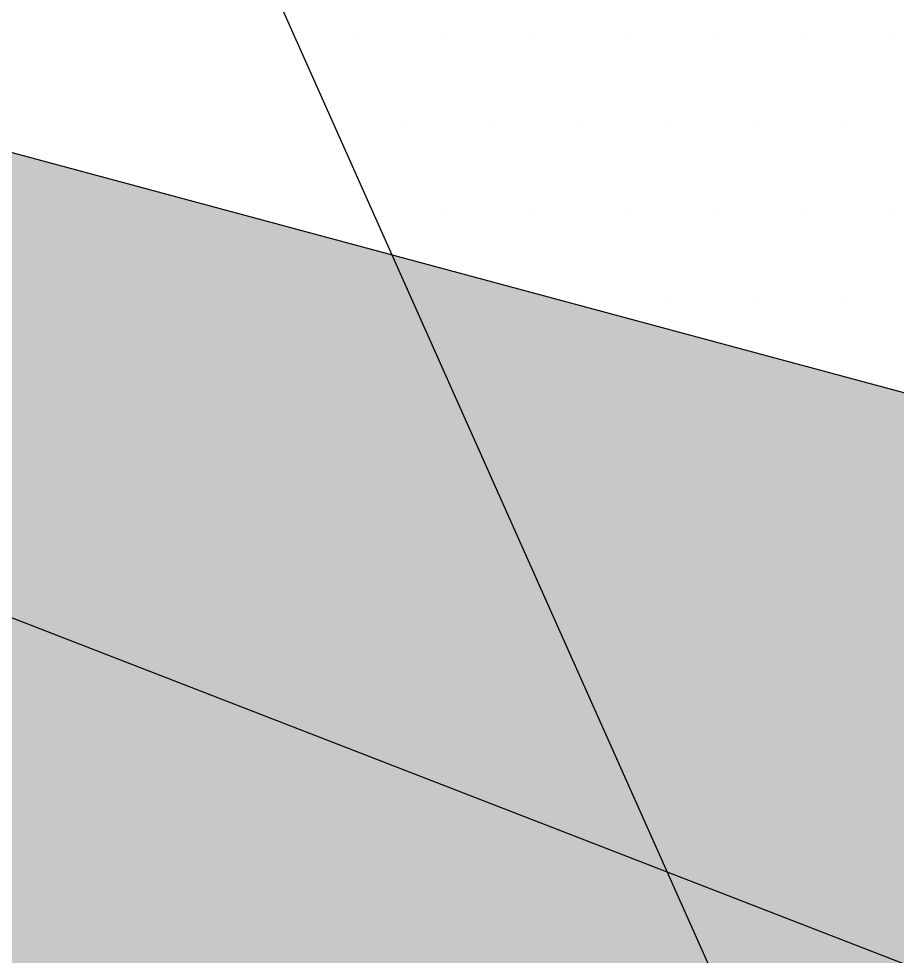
# Paper-space layout 'Layout1' of a CAD drawing. Extents: x -43 to 2298, y -18 to 768.
# Drawn here: x 1412.23 to 1413.14, y 77.361 to 78.332 of the extents above; entities that cross this region are included whole.
import ezdxf

# ---------------------------------------------------------------- set-up
doc = ezdxf.new("R2010")
doc.units = 0
doc.header["$LTSCALE"] = 2
doc.linetypes.add('CACHEX2', pattern=[0.75, 0.5, -0.25])
doc.layers.add('CARTOUCHE', color=7, linetype='Continuous')
doc.layers.add('LOGO', color=7, linetype='Continuous')

# ---------------------------------------------------------------- blocks, each defined once
blk = doc.blocks.new('A$C715108E3')
at = {"layer": 'LOGO', "color": 131}
for p, q in [((-20.2232, -6.72588), (-20.2232, -6.72588)), ((-20.15704, -6.72588), (-20.15704, -6.72588)), ((-20.06521, -6.72588), (-20.06521, -6.72588)), ((-19.97375, -6.72588), (-19.97375, -6.72588)), ((-19.88192, -6.72588), (-19.88192, -6.72588)), ((-19.7899, -6.72588), (-19.7899, -6.72588)), ((-19.69788, -6.72588), (-19.69788, -6.72588)), ((-19.60679, -6.72588), (-19.60679, -6.72588)), ((-20.18196, -6.81809), (-20.18196, -6.81809)), ((-20.11112, -6.81809), (-20.11112, -6.81809)), ((-20.01948, -6.81809), (-20.01948, -6.81809)), ((-19.92746, -6.81809), (-19.92746, -6.81809)), ((-19.83544, -6.81809), (-19.83544, -6.81809)), ((-19.74417, -6.81809), (-19.74417, -6.81809)), ((-19.65215, -6.81809), (-19.65215, -6.81809)), ((-20.14111, -6.90955), (-20.14111, -6.90955)), ((-20.06521, -6.90955), (-20.06521, -6.90955)), ((-19.97375, -6.90955), (-19.97375, -6.90955)), ((-19.88192, -6.90955), (-19.88192, -6.90955)), ((-19.7899, -6.90955), (-19.7899, -6.90955)), ((-19.69788, -6.90955), (-19.69788, -6.90955)), ((-19.60679, -6.90955), (-19.60679, -6.90955)), ((-20.10044, -7.00194), (-20.10044, -7.00194)), ((-20.01948, -7.00194), (-20.01948, -7.00194)), ((-19.92746, -7.00194), (-19.92746, -7.00194)), ((-19.83544, -7.00194), (-19.83544, -7.00194)), ((-19.74417, -7.00194), (-19.74417, -7.00194)), ((-19.65215, -7.00194), (-19.65215, -7.00194)), ((-20.05958, -7.09321), (-20.05958, -7.09321)), ((-19.97375, -7.09321), (-19.97375, -7.09321)), ((-19.88192, -7.09321), (-19.88192, -7.09321)), ((-19.7899, -7.09321), (-19.7899, -7.09321)), ((-19.69788, -7.09321), (-19.69788, -7.09321)), ((-19.60679, -7.09321), (-19.60679, -7.09321)), ((-20.01873, -7.18486), (-20.01873, -7.18486)), ((-19.92746, -7.18486), (-19.92746, -7.18486)), ((-19.83544, -7.18486), (-19.83544, -7.18486)), ((-19.74417, -7.18486), (-19.74417, -7.18486)), ((-19.65215, -7.18486), (-19.65215, -7.18486)), ((-19.9775, -7.27725), (-19.9775, -7.27725)), ((-19.97375, -7.27725), (-19.97375, -7.27725)), ((-19.88192, -7.27725), (-19.88192, -7.27725)), ((-19.7899, -7.27725), (-19.7899, -7.27725)), ((-19.69788, -7.27725), (-19.69788, -7.27725)), ((-19.60679, -7.27725), (-19.60679, -7.27725)), ((-19.93664, -7.36834), (-19.93664, -7.36834)), ((-19.92746, -7.36834), (-19.92746, -7.36834)), ((-19.83544, -7.36834), (-19.83544, -7.36834)), ((-19.74417, -7.36834), (-19.74417, -7.36834)), ((-19.65215, -7.36834), (-19.65215, -7.36834)), ((-19.89597, -7.45998), (-19.89597, -7.45998)), ((-19.88192, -7.45998), (-19.88192, -7.45998)), ((-19.7899, -7.45998), (-19.7899, -7.45998)), ((-19.69788, -7.45998), (-19.69788, -7.45998)), ((-19.60679, -7.45998), (-19.60679, -7.45998)), ((-19.85512, -7.55238), (-19.85512, -7.55238)), ((-19.83544, -7.55238), (-19.83544, -7.55238)), ((-19.74417, -7.55238), (-19.74417, -7.55238)), ((-19.65215, -7.55238), (-19.65215, -7.55238)), ((-19.81445, -7.64365), (-19.81445, -7.64365)), ((-19.7899, -7.64365), (-19.7899, -7.64365)), ((-19.69788, -7.64365), (-19.69788, -7.64365)), ((-19.60679, -7.64365), (-19.60679, -7.64365))]:
    blk.add_line(p, q, dxfattribs=at)
blk.add_lwpolyline([(-20.33583, -5.37051), (-20.52437, -6.04932), (-18.82678, -9.85812), (-21.75905, -9.54908), (-21.84713, -10.1027), (-21.90973, -10.85647), (-21.93522, -11.19569), (-19.04287, -11.54821), (-21.59825, -15.13736), (-21.35948, -15.87896), (-21.14471, -16.55758), (-21.01933, -16.96014), (-20.52887, -16.36961), (-17.13331, -11.70602), (-13.63019, -12.0681), (-14.8375, -14.01607), (-16.63592, -13.78968), (-17.73004, -15.3364), (-16.5602, -15.63738), (-17.07578, -16.89492), (-15.20183, -17.12113), (-14.4102, -15.97697)], dxfattribs=at)
blk = doc.blocks.new('A$C581E6685')
at = {"layer": 'LOGO'}
for color, points in [(40, [(-56.2481, 30.5655), (-39.85188, 24.20638), (-40.79607, 26.40755)]), (32, [(-39.85188, 24.20638), (-42.15594, 23.00225), (-56.2481, 30.5655)])]:
    blk.add_hatch(color=color, dxfattribs=at).paths.add_polyline_path(points)
at = {"layer": 'LOGO', "color": 40}
blk.add_lwpolyline([(-56.2481, 30.5655), (-39.85188, 24.20638), (-40.79607, 26.40755)], close=True, dxfattribs=at)
at = {"layer": 'LOGO', "color": 32}
blk.add_lwpolyline([(-39.85188, 24.20638), (-42.15594, 23.00225), (-56.2481, 30.5655)], close=True, dxfattribs=at)
at = {"layer": 'LOGO', "color": 32, "linetype": 'CACHEX2', "ltscale": 1.5}
blk.add_ellipse((-38.05384, 23.81385), major_axis=(-19.03106, -3.53396), ratio=0.590567, dxfattribs=at)
at = {"layer": 'LOGO', "color": 32}
blk.add_ellipse((-37.61436, 23.84992), major_axis=(-13.57677, -4.28389), ratio=0.791971, dxfattribs=at)
at = {"layer": 'CARTOUCHE'}
blk.add_blockref('A$C715108E3', (-31.67392, 36.3189), dxfattribs=at)

psp = doc.layouts.get("Layout1")

# ---------------------------------------------------------------- block references
at = {"layer": 'LOGO'}
psp.add_blockref('A$C581E6685', (1464.41331, 48.71952), dxfattribs=at)

doc.saveas('drawing.dxf')
